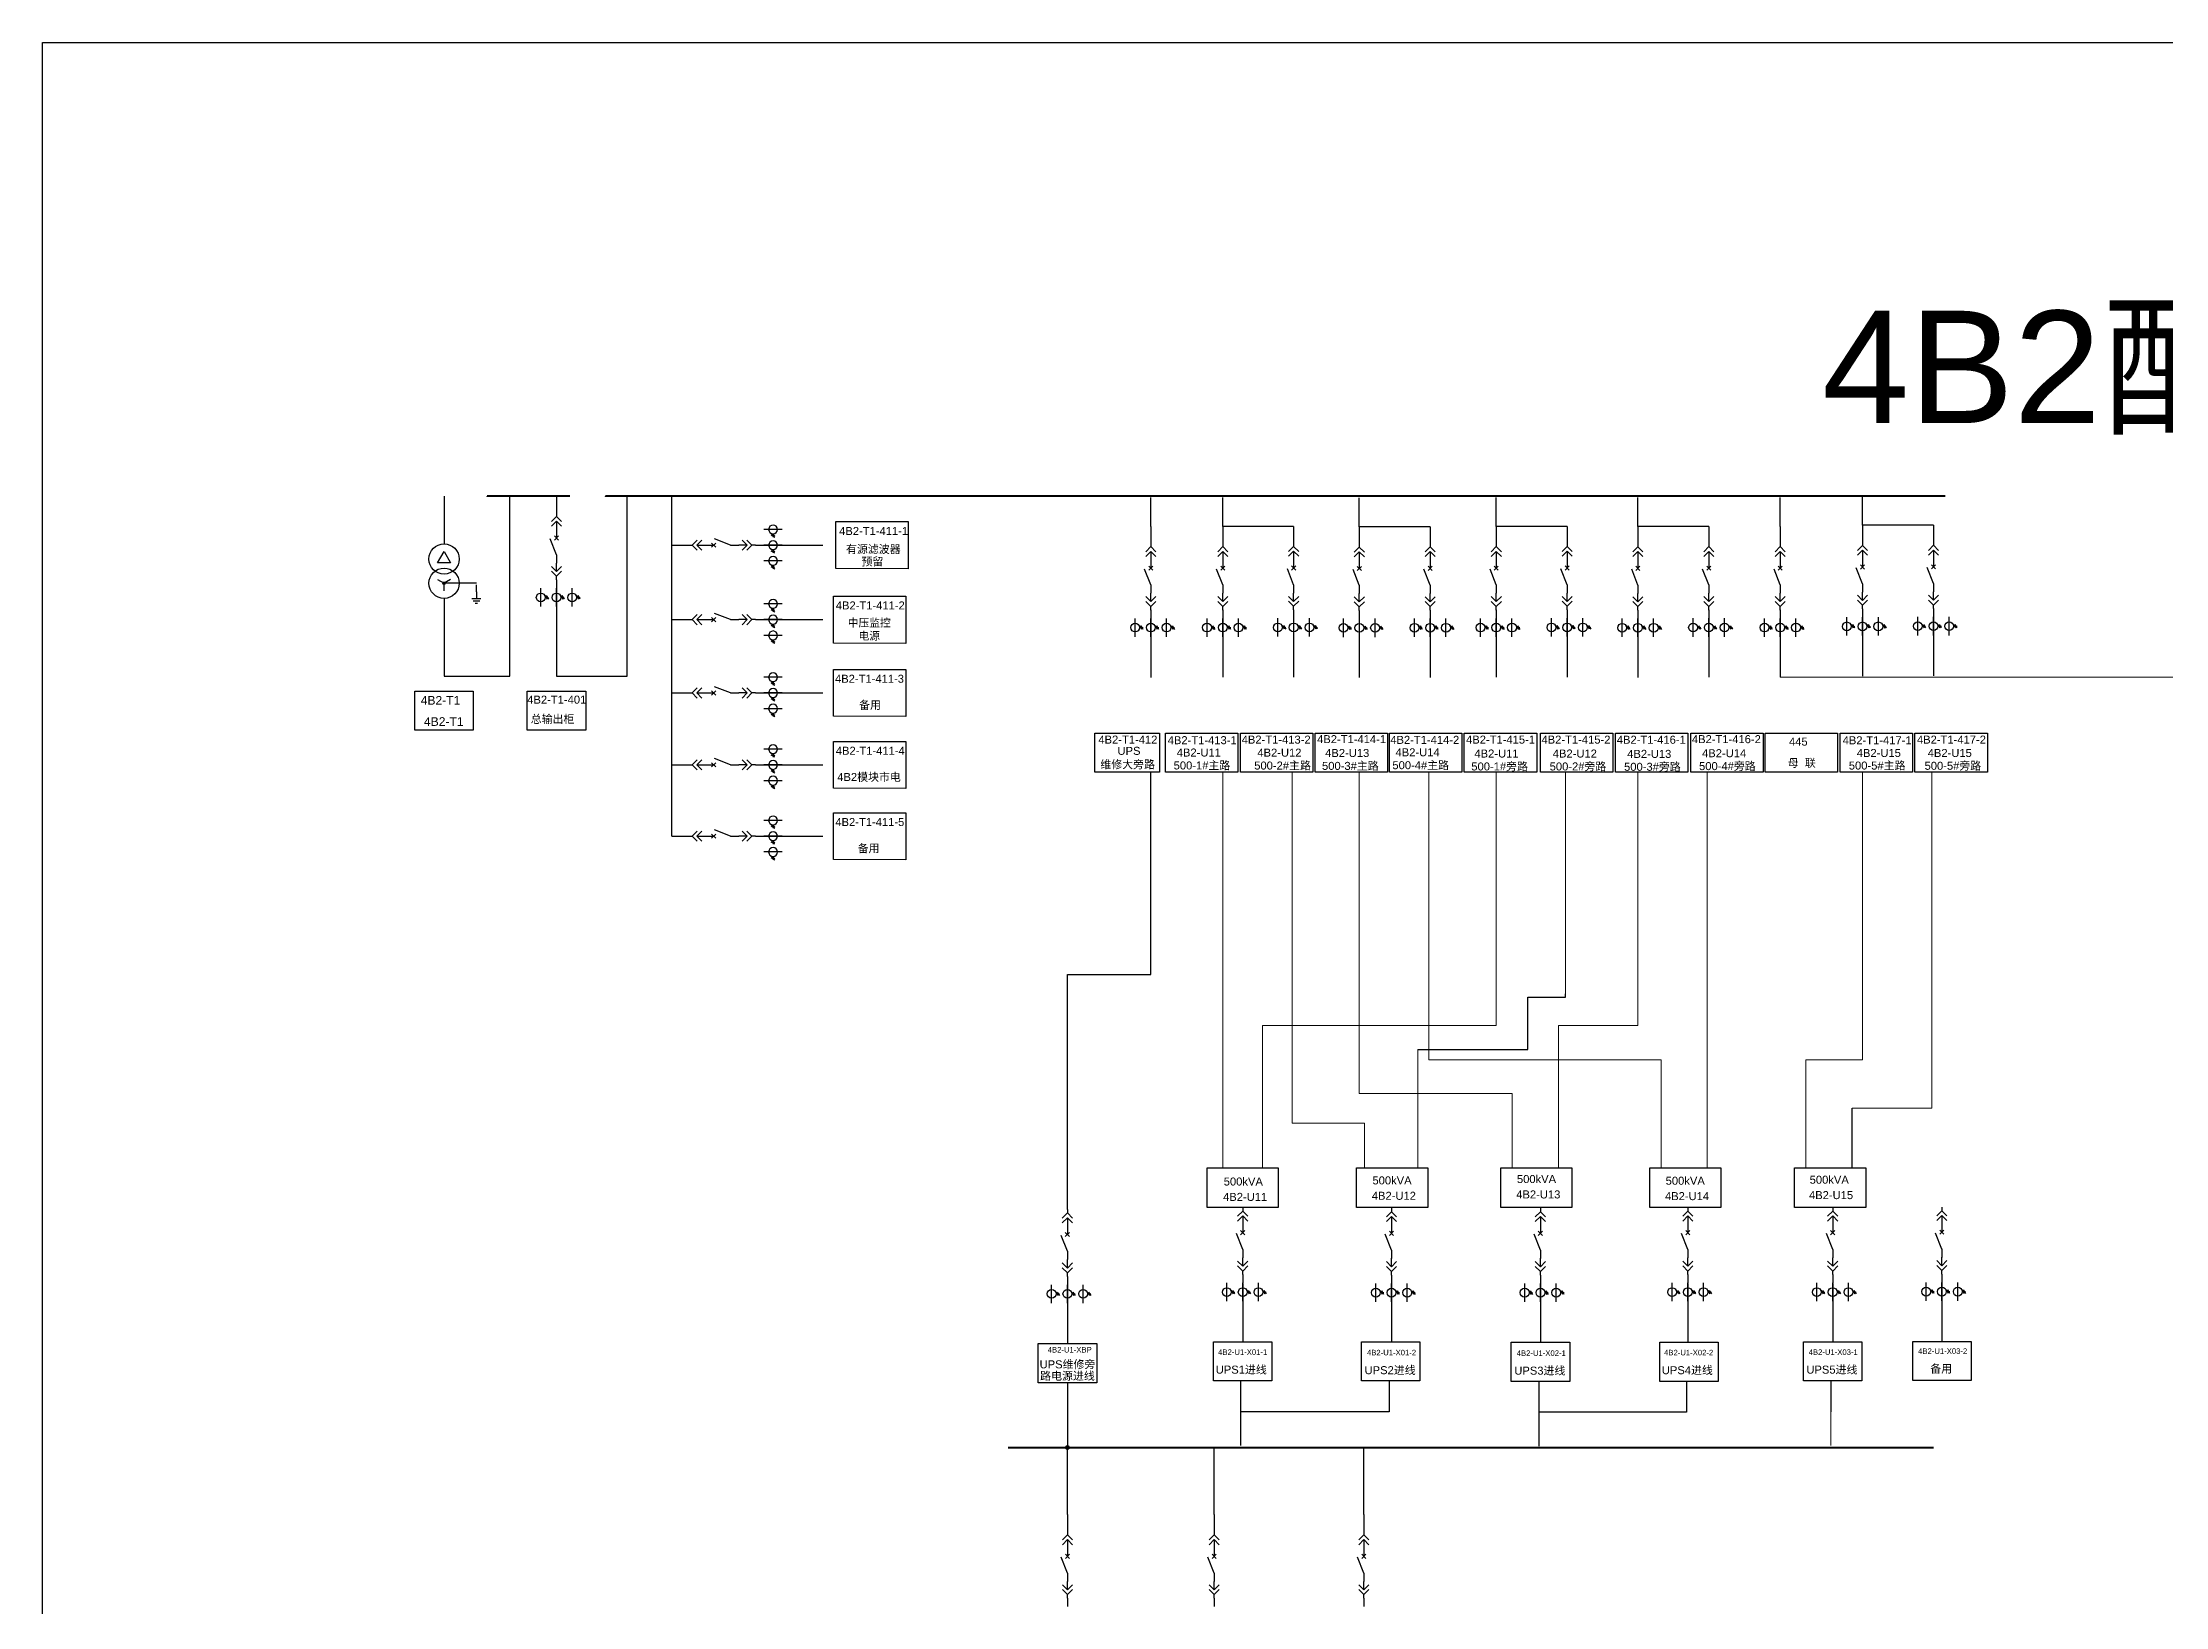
# Model space of a CAD drawing. Header units: millimetres. Extents: x 65 to 419, y 27 to 342.
# Drawn here: x 64.9 to 254, y 203 to 342.3 of the extents above; entities that cross this region are included whole.
import ezdxf
from ezdxf.enums import TextEntityAlignment as Align

# ---------------------------------------------------------------- set-up
doc = ezdxf.new("R2010")
doc.units = ezdxf.units.MM
doc.linetypes.add('CENTER', pattern=[2, 1.25, -0.25, 0.25, -0.25])
doc.linetypes.add('CONTINOUS', pattern=[0])
doc.styles.get("Standard").update_dxf_attribs({"font": 'arial.ttf'})

# ---------------------------------------------------------------- blocks, each defined once
blk = doc.blocks.new('DYDQAA05')
at = {"color": 0}
blk.add_lwpolyline([(0, 0), (0, -7)], dxfattribs=at)
blk = doc.blocks.new('DYDQAA03')
at = {"color": 0}
for points in [[(0, 0), (0, -1.5)], [(-2.12, -3.62), (0, -1.5)], [(-2.12, -5.62), (0, -3.5)], [(2.12, -3.62), (0, -1.5)], [(2.12, -5.62), (0, -3.5)], [(0, -3.5), (0, -7)]]:
    blk.add_lwpolyline(points, dxfattribs=at)
blk = doc.blocks.new('DYDQAA09')
at = {"color": 0}
blk.add_lwpolyline([(0, 0), (0, -3.5)], dxfattribs=at)
blk.add_lwpolyline([(0, 0), (0, -3.5)], dxfattribs=at)
blk.add_lwpolyline([(0, 0), (0, -3.5)], dxfattribs=at)
blk.add_lwpolyline([(0, 0), (0, -3.5)], dxfattribs=at)
blk.add_lwpolyline([(0, 0), (0, -3.5)], dxfattribs=at)
blk.add_lwpolyline([(0, 0), (0, -3.5)], dxfattribs=at)
blk.add_lwpolyline([(0, 0), (0, -3.5)], dxfattribs=at)
blk.add_lwpolyline([(0, 0), (0, -3.5)], dxfattribs=at)
blk.add_lwpolyline([(0, 0), (0, -3.5)], dxfattribs=at)
blk = doc.blocks.new('DYDQ0201')
at = {"color": 0}
for points in [[(0.86, -0.86), (-0.86, 0.86)], [(-0.86, -0.86), (0.86, 0.86)], [(0, -7), (-2.61, -0.37)]]:
    blk.add_lwpolyline(points, dxfattribs=at)
blk = doc.blocks.new('DYDQAA04')
at = {"color": 0}
for points in [[(0, -3.5), (0, 0)], [(-2.12, -1.38), (0, -3.5)], [(-2.12, -3.38), (0, -5.5)], [(2.12, -1.38), (0, -3.5)], [(2.12, -3.38), (0, -5.5)], [(0, -7), (0, -5.5)]]:
    blk.add_lwpolyline(points, dxfattribs=at)
blk = doc.blocks.new('A$C03DD39B5')
for p, q in [((417, 475), (283, 392)), ((417, 422), (283, 339)), ((350, 333), (350, 467))]:
    blk.add_line(p, q)
blk.add_lwpolyline([(700, 167), (0, 167)])
blk.add_circle((350, 167), 167)

msp = doc.modelspace()

# ---------------------------------------------------------------- linework, layer by layer
at = {"color": 0}
for p, q in [((100.65, 301.93, -41978.97), (100.65, 297.68, -46589.9)), ((106.5, 285.9, -46589.9), (106.5, 301.93, -44804.51)), ((100.06, 295.99, -46589.9), (100.65, 297.01, -46589.9)), ((100.06, 295.99, -46589.9), (100.65, 297.01, -46589.9)), ((100.65, 297.01, -46589.9), (101.23, 295.99, -46589.9)), ((101.23, 295.99, -46589.9), (100.06, 295.99, -46589.9)), ((100.06, 294.5, -46589.9), (100.65, 294.17, -46589.9)), ((100.64, 294.27, -46589.9), (100.55, 294.17, -46589.9)), ((100.68, 294.26, -46589.9), (100.55, 294.13, -46589.9)), ((100.6, 294.26, -46589.9), (100.55, 294.21, -46589.9)), ((100.7, 294.25, -46589.9), (100.56, 294.12, -46589.9)), ((100.72, 294.23, -46589.9), (100.58, 294.09, -46589.9)), ((100.73, 294.22, -46589.9), (100.59, 294.08, -46589.9)), ((100.75, 294.18, -46589.9), (100.63, 294.07, -46589.9)), ((101.23, 294.5, -46589.9), (100.65, 294.17, -46589.9)), ((100.65, 293.49, -46589.9), (100.65, 294.17, -46589.9)), ((103.53, 294.17, -46589.9), (100.65, 294.17, -46589.9)), ((100.75, 294.16, -46589.9), (100.65, 294.06, -46589.9)), ((100.65, 292.81, -46589.9), (100.65, 285.9, -46589.9)), ((103.13, 292.81, -46589.9), (103.94, 292.81, -46589.9)), ((103.23, 292.61, -46589.9), (103.84, 292.61, -46589.9)), ((103.43, 292.41, -46589.9), (103.64, 292.41, -46589.9)), ((100.65, 285.9, -46589.9), (106.5, 285.9, -46589.9))]:
    msp.add_line(p, q, dxfattribs=at)
for p, q in [((116.96, 285.9, -44804.51), (116.96, 301.93, -44804.51)), ((120.94, 271.65), (120.94, 301.93, -44804.51)), ((163.62, 299.24, -26834.55), (163.62, 301.82, -25451.28)), ((170.03, 299.24, -27526.19), (170.03, 301.82, -26142.91)), ((182.19, 299.21, -26834.55), (182.19, 301.79, -25451.28)), ((194.39, 299.24, -26140.18), (194.39, 301.82, -24756.91)), ((207.01, 299.23, -27526.19), (207.01, 301.81, -26142.91)), ((219.69, 299.24, -26834.55), (219.69, 301.82, -25451.28)), ((227.02, 299.35, -46187.79), (227.02, 301.93, -44804.51)), ((176.34, 299.24, -27526.19), (170.03, 299.24, -27526.19)), ((188.5, 299.21, -26834.55), (182.19, 299.21, -26834.55)), ((200.71, 299.24, -26140.18), (194.39, 299.24, -26140.18)), ((213.32, 299.23, -27526.19), (207.01, 299.23, -27526.19)), ((233.34, 299.35, -46187.79), (227.02, 299.35, -46187.79)), ((129.18, 297.57, 2201.21), (130.82, 297.57, 2201.21)), ((130.82, 297.57, 2201.21), (134.39, 297.57, 2201.21)), ((110.66, 293.69, -44804.51), (110.66, 292.05, -44804.51)), ((110.66, 292.05, -44804.51), (110.66, 285.9, -44804.51)), ((129.18, 290.93, 2201.21), (130.82, 290.93, 2201.21)), ((130.82, 290.93, 2201.21), (134.39, 290.93, 2201.21)), ((163.62, 291, -24633.34), (163.62, 289.36, -24633.34)), ((170.03, 291, -25324.98), (170.03, 289.36, -25324.98)), ((176.34, 291.02, -24633.34), (176.34, 289.38, -24633.34)), ((182.19, 290.98, -24633.34), (182.19, 289.34, -24633.34)), ((188.5, 290.99, -23941.7), (188.5, 289.35, -23941.7)), ((194.39, 291, -23938.97), (194.39, 289.36, -23938.97)), ((200.71, 291.02, -23247.33), (200.71, 289.38, -23247.33)), ((207.01, 290.99, -25324.98), (207.01, 289.35, -25324.98)), ((213.32, 291, -24633.34), (213.32, 289.36, -24633.34)), ((219.69, 291, -24633.34), (219.69, 289.36, -24633.34)), ((227.02, 291.11, -43986.57), (227.02, 289.47, -43986.57)), ((227.02, 289.47, -43986.57), (227.02, 285.9, -43986.57)), ((233.34, 291.12, -43294.93), (233.34, 289.49, -43294.93)), ((233.34, 289.49, -43294.93), (233.34, 285.92, -43294.93)), ((163.62, 289.36, -24633.34), (163.62, 285.79, -24633.34)), ((170.03, 289.36, -25324.98), (170.03, 285.8, -25324.98)), ((176.34, 289.38, -24633.34), (176.34, 285.81, -24633.34)), ((182.19, 289.34, -24633.34), (182.19, 285.77, -24633.34)), ((188.5, 289.35, -23941.7), (188.5, 285.79, -23941.7)), ((194.39, 289.36, -23938.97), (194.39, 285.8, -23938.97)), ((200.71, 289.38, -23247.33), (200.71, 285.81, -23247.33)), ((207.01, 289.35, -25324.98), (207.01, 285.78, -25324.98)), ((213.32, 289.36, -24633.34), (213.32, 285.8, -24633.34)), ((219.69, 289.36, -24633.34), (219.69, 285.8, -24633.34)), ((110.66, 285.9, -44804.51), (116.96, 285.9, -44804.51)), ((129.18, 284.4, 2201.21), (130.82, 284.4, 2201.21)), ((130.82, 284.4, 2201.21), (134.39, 284.4, 2201.21)), ((129.18, 278, 2201.21), (130.82, 278, 2201.21)), ((130.82, 278, 2201.21), (134.39, 278, 2201.21)), ((129.18, 271.65, 2201.21), (130.82, 271.65, 2201.21)), ((130.82, 271.65, 2201.21), (134.39, 271.65, 2201.21)), ((156.18, 231.66, -24885.89), (156.18, 230.02, -24885.89)), ((171.8, 231.82, 2201.21), (171.8, 230.18, 2201.21)), ((185.06, 231.77, 2201.21), (185.06, 230.13, 2201.21)), ((198.32, 231.77, 2201.21), (198.32, 230.13, 2201.21)), ((211.46, 231.82, 2201.21), (211.46, 230.18, 2201.21)), ((224.36, 231.82, 2201.21), (224.36, 230.18, 2201.21)), ((234.09, 231.86, 33819.64), (234.09, 230.22, 33819.64)), ((156.18, 230.02, -24885.89), (156.18, 226.45, -24885.89)), ((171.8, 230.18, 2201.21), (171.8, 226.61, 2201.21)), ((185.06, 230.13, 2201.21), (185.06, 226.57, 2201.21)), ((198.32, 230.13, 2201.21), (198.32, 226.57, 2201.21)), ((211.46, 230.18, 2201.21), (211.46, 226.61, 2201.21)), ((224.36, 230.18, 2201.21), (224.36, 226.61, 2201.21)), ((234.09, 230.22, 33819.64), (234.09, 226.65, 33819.64)), ((156.18, 222.97, -24885.89), (156.18, 217.25, -24885.89)), ((171.59, 223.13, -14210.46), (171.59, 217.37, -14210.46)), ((184.85, 223.09, 348.94), (184.85, 220.39, 348.94)), ((198.19, 223.04, 348.94), (198.19, 217.32, 348.94)), ((211.33, 223.09, 348.94), (211.33, 220.35, 348.94)), ((224.21, 223.13, 348.94), (224.21, 220.39, 348.94)), ((184.85, 220.39, 348.94), (171.59, 220.39, 348.94)), ((211.33, 220.35, 348.94), (198.19, 220.35, 348.94)), ((156.19, 211.23, -13263.43), (156.19, 217.07, -11880.15)), ((169.25, 211.23, -13263.43), (169.25, 217.07, -11880.15)), ((182.59, 211.23, -13263.43), (182.59, 217.07, -11880.15))]:
    msp.add_line(p, q)
at = {"color": 0, "linetype": 'CENTER', "ltscale": 0.5}
msp.add_line((103.53, 293.42, -46589.9), (103.53, 294.17, -46589.9), dxfattribs=at)
at = {"color": 1, "lineweight": 20}
msp.add_line((219.69, 285.8, -24633.34), (266.72, 285.8, -24633.34), dxfattribs=at)
at = {"color": 5, "lineweight": 30}
for p, q in [((163.62, 259.33, -27087.1), (163.62, 277.35, -25451.28)), ((156.18, 238.41, -27087.1), (156.18, 259.33, -27087.1)), ((156.18, 259.33, -27087.1), (163.62, 259.33, -27087.1))]:
    msp.add_line(p, q, dxfattribs=at)
at = {"color": 6, "lineweight": 20}
for p, q in [((170.03, 277.35, -26142.91), (170.03, 242.12)), ((176.21, 277.37, -25451.28), (176.21, 246.08, -25451.28)), ((182.19, 277.33, -25451.28), (182.19, 248.74, -25451.28)), ((188.37, 277.34, -24759.64), (188.37, 251.74, -24759.64)), ((227.02, 277.35, -25451.28), (227.02, 251.74, -44804.51)), ((188.37, 251.74, -50210.91), (209.07, 251.74, -50210.91)), ((209.07, 251.74, -50210.91), (209.07, 242.12)), ((227.02, 251.74, -70255.79), (221.97, 251.74, -70255.79)), ((221.97, 251.74, -70255.79), (221.97, 242.12)), ((182.19, 248.74, -50902.55), (195.82, 248.74, -50902.55)), ((195.82, 248.74, -50902.55), (195.82, 242.12)), ((176.21, 246.08, -50902.55), (182.65, 246.08, -25451.28)), ((182.65, 246.08, -25451.28), (182.65, 242.12))]:
    msp.add_line(p, q, dxfattribs=at)
at = {"color": 4, "lineweight": 20}
for p, q in [((194.39, 254.78), (194.39, 277.35, -24756.91)), ((200.57, 257.6), (200.57, 277.37, -24065.27)), ((207.01, 254.78), (207.01, 277.34, -26142.91)), ((213.19, 277.36, -25451.28), (213.19, 254.78, -25451.28)), ((233.2, 277.35, -25451.28), (233.2, 247.43, -44112.87)), ((173.56, 243.76, -25451.28), (173.56, 254.78, -25451.28)), ((173.56, 254.78, -25451.28), (194.39, 254.78, -25451.28)), ((199.94, 242.12), (199.94, 254.78, -25451.28)), ((199.94, 254.78, -25451.28), (207.01, 254.78, -25451.28)), ((213.19, 242.12), (213.19, 254.78, -25451.28)), ((187.41, 242.12), (187.41, 252.65)), ((233.2, 247.43, -69564.15), (226.09, 247.43, -69564.15)), ((173.56, 243.76, -25451.28), (173.56, 242.12))]:
    msp.add_line(p, q, dxfattribs=at)
at = {"color": 4}
for p, q in [((197.19, 252.65), (197.19, 257.3)), ((197.19, 257.3), (200.57, 257.3)), ((187.41, 252.65), (197.19, 252.65)), ((226.09, 242.12), (226.09, 247.43, -69564.15))]:
    msp.add_line(p, q, dxfattribs=at)
at = {"color": 6}
msp.add_line((200.57, 257.3), (200.57, 257.6), dxfattribs=at)
at = {"lineweight": 20}
msp.add_line((224.21, 220.39, 348.94), (224.21, 217.37, 15206.95), dxfattribs=at)
at = {"color": 1, "lineweight": 40}
msp.add_line((150.9, 217.21, -11880.15), (233.35, 217.21, -11880.15), dxfattribs=at)
at = {"color": 1, "lineweight": 30, "ltscale": 0.002916}
msp.add_lwpolyline([(64.87, 342.33), (419.07, 342.33), (419.07, 27.33), (64.87, 27.33)], close=True, dxfattribs=at)
at = {"color": 1, "lineweight": 40, "ltscale": 100, "elevation": -44804.51}
for points in [[(111.86, 301.93), (104.49, 301.93), (104.49, 301.93)], [(234.39, 301.93), (115.03, 301.93), (115.03, 301.93)]]:
    msp.add_lwpolyline(points, dxfattribs=at)
for points, elevation in [([(135.55, 299.66), (141.99, 299.66), (141.99, 295.46), (135.55, 295.49)], 2201.21), ([(135.34, 293.02), (141.78, 293.02), (141.78, 288.82), (135.34, 288.85)], 2201.21), ([(135.34, 286.49), (141.78, 286.49), (141.78, 282.29), (135.34, 282.32)], 2201.21), ([(98.04, 284.57), (103.25, 284.57), (103.25, 281.09), (98.04, 281.09)], -42038.31), ([(108.06, 284.57), (113.27, 284.57), (113.27, 281.09), (108.06, 281.09)], -45622.45), ([(135.34, 280.09), (141.78, 280.09), (141.78, 275.89), (135.34, 275.92)], 2201.21), ([(158.64, 280.83), (164.4, 280.83), (164.4, 277.35), (158.64, 277.35)], -25451.28), ([(164.91, 280.83), (171.36, 280.83), (171.36, 277.35), (164.91, 277.35)], -25451.28), ([(171.6, 280.83), (178.05, 280.83), (178.05, 277.35), (171.6, 277.35)], -25451.28), ([(178.25, 280.83), (184.71, 280.83), (184.71, 277.35), (178.25, 277.35)], -25451.28), ([(184.87, 280.83), (191.32, 280.83), (191.32, 277.35), (184.87, 277.35)], -25451.28), ([(191.54, 280.83), (198, 280.83), (198, 277.35), (191.54, 277.35)], -25451.28), ([(198.32, 280.83), (204.77, 280.83), (204.77, 277.35), (198.32, 277.35)], -25451.28), ([(205.01, 280.83), (211.46, 280.83), (211.46, 277.35), (205.01, 277.35)], -25451.28), ([(211.71, 280.83), (218.16, 280.83), (218.16, 277.35), (211.71, 277.35)], -25451.28), ([(218.35, 280.83), (224.8, 280.83), (224.8, 277.35), (218.35, 277.35)], -25451.28), ([(225.02, 280.83), (231.48, 280.83), (231.48, 277.35), (225.02, 277.35)], -25451.28), ([(231.69, 280.83), (238.15, 280.83), (238.15, 277.35), (231.69, 277.35)], -25451.28), ([(135.34, 273.74), (141.78, 273.74), (141.78, 269.54), (135.34, 269.57)], 2201.21), ([(153.58, 226.45), (158.79, 226.45), (158.79, 222.97), (153.58, 222.97)], -24885.89), ([(169.19, 226.61), (174.4, 226.61), (174.4, 223.13), (169.19, 223.13)], 2201.21), ([(182.38, 226.61), (187.59, 226.61), (187.59, 223.13), (182.38, 223.13)], 2201.21), ([(195.72, 226.57), (200.93, 226.57), (200.93, 223.09), (195.72, 223.09)], 2201.21), ([(208.95, 226.57), (214.16, 226.57), (214.16, 223.09), (208.95, 223.09)], 2201.21), ([(221.75, 226.61), (226.96, 226.61), (226.96, 223.13), (221.75, 223.13)], 2201.21), ([(231.49, 226.65), (236.7, 226.65), (236.7, 223.18), (231.49, 223.18)], 33819.64)]:
    msp.add_lwpolyline(points, close=True, dxfattribs=dict(elevation=elevation))
at = {"color": 0, "elevation": -46589.9}
msp.add_lwpolyline([(103.53, 293.42), (103.53, 292.81)], dxfattribs=at)
for points in [[(168.63, 242.12), (174.96, 242.12), (174.96, 238.57), (168.63, 238.57)], [(181.95, 242.12), (188.28, 242.12), (188.28, 238.57), (181.95, 238.57)], [(194.8, 242.12), (201.13, 242.12), (201.13, 238.57), (194.8, 238.57)], [(208.08, 242.12), (214.41, 242.12), (214.41, 238.57), (208.08, 238.57)], [(220.97, 242.12), (227.3, 242.12), (227.3, 238.57), (220.97, 238.57)]]:
    msp.add_lwpolyline(points, close=True)
at = {"color": 0, "linetype": 'CONTINOUS'}
for centre in [(100.65, 296.33, -46589.9), (100.65, 294.17, -46589.9)]:
    msp.add_circle(centre, 1.35, dxfattribs=at)
at = {"color": 0}
msp.add_circle((100.65, 294.17, -46589.9), 0.101, dxfattribs=at)
at = {"color": 1, "lineweight": 53}
msp.add_circle((156.19, 217.21, -11880.15), 0.134, dxfattribs=at)

# ---------------------------------------------------------------- block references
at = {"xscale": 0.2128954749704126, "yscale": 0.2128954749704126, "zscale": 0.2128954749704126}
for name, p in [('DYDQAA05', (110.66, 301.93, -47005.72)), ('DYDQAA03', (110.66, 300.44, -47005.72)), ('DYDQAA09', (110.66, 298.95, -47005.72)), ('DYDQAA05', (163.62, 299.24, -26834.55)), ('DYDQAA05', (170.03, 299.24, -27526.19)), ('DYDQAA05', (176.34, 299.24, -26834.55)), ('DYDQAA05', (182.19, 299.21, -26834.55)), ('DYDQAA05', (188.5, 299.21, -26142.91)), ('DYDQAA05', (194.39, 299.24, -26140.18)), ('DYDQAA05', (200.71, 299.24, -25448.54)), ('DYDQAA05', (207.01, 299.23, -27526.19)), ('DYDQAA05', (213.32, 299.23, -26834.55)), ('DYDQAA05', (219.69, 299.24, -26834.55)), ('DYDQAA05', (227.02, 299.35, -46187.79)), ('DYDQAA05', (233.34, 299.35, -45496.15)), ('DYDQ0201', (110.66, 298.2, -47005.72)), ('DYDQAA03', (163.62, 297.75, -26834.55)), ('DYDQAA03', (170.03, 297.75, -27526.19)), ('DYDQAA03', (176.34, 297.77, -26834.55)), ('DYDQAA03', (182.19, 297.72, -26834.55)), ('DYDQAA03', (188.5, 297.74, -26142.91)), ('DYDQAA03', (194.39, 297.75, -26140.18)), ('DYDQAA03', (200.71, 297.77, -25448.54)), ('DYDQAA03', (207.01, 297.74, -27526.19)), ('DYDQAA03', (213.32, 297.75, -26834.55)), ('DYDQAA03', (219.69, 297.75, -26834.55)), ('DYDQAA03', (227.02, 297.86, -46187.79)), ('DYDQAA03', (233.34, 297.87, -45496.15)), ('DYDQAA04', (110.66, 295.97, -47005.72)), ('DYDQAA09', (110.66, 296.71, -47005.72)), ('DYDQ0201', (163.62, 295.51, -26834.55)), ('DYDQAA09', (163.62, 296.26, -26834.55)), ('DYDQ0201', (170.03, 295.52, -27526.19)), ('DYDQAA09', (170.03, 296.26, -27526.19)), ('DYDQ0201', (176.34, 295.53, -26834.55)), ('DYDQAA09', (176.34, 296.28, -26834.55)), ('DYDQ0201', (182.19, 295.49, -26834.55)), ('DYDQAA09', (182.19, 296.23, -26834.55)), ('DYDQ0201', (188.5, 295.5, -26142.91)), ('DYDQAA09', (188.5, 296.25, -26142.91)), ('DYDQ0201', (194.39, 295.52, -26140.18)), ('DYDQAA09', (194.39, 296.26, -26140.18)), ('DYDQ0201', (200.71, 295.53, -25448.54)), ('DYDQAA09', (200.71, 296.28, -25448.54)), ('DYDQ0201', (207.01, 295.5, -27526.19)), ('DYDQAA09', (207.01, 296.25, -27526.19)), ('DYDQ0201', (213.32, 295.52, -26834.55)), ('DYDQAA09', (213.32, 296.26, -26834.55)), ('DYDQ0201', (219.69, 295.51, -26834.55)), ('DYDQAA09', (219.69, 296.26, -26834.55)), ('DYDQ0201', (227.02, 295.62, -46187.79)), ('DYDQAA09', (227.02, 296.37, -46187.79)), ('DYDQ0201', (233.34, 295.64, -45496.15)), ('DYDQAA09', (233.34, 296.38, -45496.15)), ('DYDQAA09', (110.66, 294.48, -47005.72)), ('DYDQAA04', (163.62, 293.28, -26834.55)), ('DYDQAA09', (163.62, 294.02, -26834.55)), ('DYDQAA04', (170.03, 293.28, -27526.19)), ('DYDQAA09', (170.03, 294.02, -27526.19)), ('DYDQAA04', (176.34, 293.3, -26834.55)), ('DYDQAA09', (176.34, 294.04, -26834.55)), ('DYDQAA04', (182.19, 293.25, -26834.55)), ('DYDQAA09', (182.19, 294, -26834.55)), ('DYDQAA04', (188.5, 293.27, -26142.91)), ('DYDQAA09', (188.5, 294.01, -26142.91)), ('DYDQAA04', (194.39, 293.28, -26140.18)), ('DYDQAA09', (194.39, 294.02, -26140.18)), ('DYDQAA04', (200.71, 293.3, -25448.54)), ('DYDQAA09', (200.71, 294.04, -25448.54)), ('DYDQAA04', (207.01, 293.27, -27526.19)), ('DYDQAA09', (207.01, 294.01, -27526.19)), ('DYDQAA04', (213.32, 293.28, -26834.55)), ('DYDQAA09', (213.32, 294.03, -26834.55)), ('DYDQAA04', (219.69, 293.28, -26834.55)), ('DYDQAA09', (219.69, 294.02, -26834.55)), ('DYDQAA04', (227.02, 293.39, -46187.79)), ('DYDQAA09', (227.02, 294.13, -46187.79)), ('DYDQAA04', (233.34, 293.4, -45496.15)), ('DYDQAA09', (233.34, 294.15, -45496.15)), ('DYDQAA09', (163.62, 291.79, -26834.55)), ('DYDQAA09', (170.03, 291.79, -27526.19)), ('DYDQAA09', (176.34, 291.81, -26834.55)), ('DYDQAA09', (182.19, 291.76, -26834.55)), ('DYDQAA09', (188.5, 291.78, -26142.91)), ('DYDQAA09', (194.39, 291.79, -26140.18)), ('DYDQAA09', (200.71, 291.81, -25448.54)), ('DYDQAA09', (207.01, 291.78, -27526.19)), ('DYDQAA09', (213.32, 291.79, -26834.55)), ('DYDQAA09', (219.69, 291.79, -26834.55)), ('DYDQAA09', (227.02, 291.9, -46187.79)), ('DYDQAA09', (233.34, 291.91, -45496.15)), ('DYDQAA03', (156.18, 238.41, -27087.1)), ('DYDQAA03', (171.8, 238.57)), ('DYDQAA03', (185.06, 238.52)), ('DYDQAA03', (198.32, 238.52)), ('DYDQAA03', (211.46, 238.57)), ('DYDQAA03', (224.36, 238.57)), ('DYDQAA03', (234.09, 238.61, 31618.43)), ('DYDQAA09', (156.18, 236.92, -27087.1)), ('DYDQ0201', (171.8, 236.33)), ('DYDQAA09', (171.8, 237.07)), ('DYDQ0201', (185.06, 236.28)), ('DYDQAA09', (185.06, 237.03)), ('DYDQ0201', (198.32, 236.28)), ('DYDQAA09', (198.32, 237.03)), ('DYDQ0201', (211.46, 236.33)), ('DYDQAA09', (211.46, 237.07)), ('DYDQ0201', (224.36, 236.33)), ('DYDQAA09', (224.36, 237.07)), ('DYDQ0201', (234.09, 236.37, 31618.43)), ('DYDQAA09', (234.09, 237.12, 31618.43)), ('DYDQ0201', (156.18, 236.17, -27087.1)), ('DYDQAA09', (156.18, 234.68, -27087.1)), ('DYDQAA09', (171.8, 234.84)), ('DYDQAA09', (185.06, 234.79)), ('DYDQAA09', (198.32, 234.79)), ('DYDQAA09', (211.46, 234.84)), ('DYDQAA09', (224.36, 234.84)), ('DYDQAA09', (234.09, 234.88, 31618.43)), ('DYDQAA04', (156.18, 233.93, -27087.1)), ('DYDQAA04', (171.8, 234.09)), ('DYDQAA04', (185.06, 234.05)), ('DYDQAA04', (198.32, 234.05)), ('DYDQAA04', (211.46, 234.09)), ('DYDQAA04', (224.36, 234.09)), ('DYDQAA04', (234.09, 234.14, 31618.43)), ('DYDQAA09', (234.09, 232.65, 31618.43)), ('DYDQAA09', (156.18, 232.44, -27087.1)), ('DYDQAA09', (171.8, 232.6)), ('DYDQAA09', (185.06, 232.56)), ('DYDQAA09', (198.32, 232.56)), ('DYDQAA09', (211.46, 232.6)), ('DYDQAA09', (224.36, 232.6)), ('DYDQAA05', (156.19, 211.23, -13263.43)), ('DYDQAA05', (169.25, 211.23, -13263.43)), ('DYDQAA05', (182.59, 211.23, -13263.43)), ('DYDQAA03', (156.19, 209.74, -13263.43)), ('DYDQAA09', (156.19, 208.25, -13263.43)), ('DYDQAA03', (169.25, 209.74, -13263.43)), ('DYDQAA09', (169.25, 208.25, -13263.43)), ('DYDQAA03', (182.59, 209.74, -13263.43)), ('DYDQAA09', (182.59, 208.25, -13263.43)), ('DYDQ0201', (156.19, 207.51, -13263.43)), ('DYDQ0201', (169.25, 207.51, -13263.43)), ('DYDQ0201', (182.59, 207.51, -13263.43)), ('DYDQAA04', (156.19, 205.27, -13263.43)), ('DYDQAA09', (156.19, 206.02, -13263.43)), ('DYDQAA04', (169.25, 205.27, -13263.43)), ('DYDQAA09', (169.25, 206.02, -13263.43)), ('DYDQAA04', (182.59, 205.27, -13263.43)), ('DYDQAA09', (182.59, 206.02, -13263.43)), ('DYDQAA09', (156.19, 203.78, -13263.43)), ('DYDQAA09', (169.25, 203.78, -13263.43)), ('DYDQAA09', (182.59, 203.78, -13263.43))]:
    msp.add_blockref(name, p, dxfattribs=at)
at = {"linetype": 'Continuous', "yscale": 0.002338875, "zscale": 0.002338875}
for p, xscale, rotation in [((129.14, 299.36, 2201.21), -0.002338875, 180), ((129.14, 297.96, 2201.21), -0.002338875, 180), ((129.14, 296.55, 2201.21), -0.002338875, 180), ((108.87, 293.73, -44804.51), 0.002338875, 270), ((110.27, 293.73, -44804.51), 0.002338875, 270), ((111.67, 293.73, -44804.51), 0.002338875, 270), ((129.14, 292.72, 2201.21), -0.002338875, 180), ((129.14, 291.32, 2201.21), -0.002338875, 180), ((129.14, 289.92, 2201.21), -0.002338875, 180), ((161.83, 291.04, -24633.34), 0.002338875, 270), ((163.23, 291.04, -24633.34), 0.002338875, 270), ((164.63, 291.04, -24633.34), 0.002338875, 270), ((168.23, 291.04, -25324.98), 0.002338875, 270), ((169.64, 291.04, -25324.98), 0.002338875, 270), ((171.04, 291.04, -25324.98), 0.002338875, 270), ((174.55, 291.06, -24633.34), 0.002338875, 270), ((175.95, 291.06, -24633.34), 0.002338875, 270), ((177.36, 291.06, -24633.34), 0.002338875, 270), ((180.39, 291.02, -24633.34), 0.002338875, 270), ((181.8, 291.02, -24633.34), 0.002338875, 270), ((183.2, 291.02, -24633.34), 0.002338875, 270), ((186.71, 291.03, -23941.7), 0.002338875, 270), ((188.11, 291.03, -23941.7), 0.002338875, 270), ((189.52, 291.03, -23941.7), 0.002338875, 270), ((192.6, 291.04, -23938.97), 0.002338875, 270), ((194, 291.04, -23938.97), 0.002338875, 270), ((195.4, 291.04, -23938.97), 0.002338875, 270), ((198.91, 291.06, -23247.33), 0.002338875, 270), ((200.32, 291.06, -23247.33), 0.002338875, 270), ((201.72, 291.06, -23247.33), 0.002338875, 270), ((205.21, 291.03, -25324.98), 0.002338875, 270), ((206.62, 291.03, -25324.98), 0.002338875, 270), ((208.02, 291.03, -25324.98), 0.002338875, 270), ((211.53, 291.05, -24633.34), 0.002338875, 270), ((212.93, 291.05, -24633.34), 0.002338875, 270), ((214.34, 291.05, -24633.34), 0.002338875, 270), ((217.89, 291.04, -24633.34), 0.002338875, 270), ((219.3, 291.04, -24633.34), 0.002338875, 270), ((220.7, 291.04, -24633.34), 0.002338875, 270), ((225.23, 291.15, -43986.57), 0.002338875, 270), ((226.63, 291.15, -43986.57), 0.002338875, 270), ((228.04, 291.15, -43986.57), 0.002338875, 270), ((231.55, 291.17, -43294.93), 0.002338875, 270), ((232.95, 291.17, -43294.93), 0.002338875, 270), ((234.35, 291.17, -43294.93), 0.002338875, 270), ((129.14, 286.19, 2201.21), -0.002338875, 180), ((129.14, 284.79, 2201.21), -0.002338875, 180), ((129.14, 283.39, 2201.21), -0.002338875, 180), ((129.14, 279.79, 2201.21), -0.002338875, 180), ((129.14, 278.38, 2201.21), -0.002338875, 180), ((129.14, 276.98, 2201.21), -0.002338875, 180), ((129.14, 273.44, 2201.21), -0.002338875, 180), ((129.14, 272.04, 2201.21), -0.002338875, 180), ((129.14, 270.63, 2201.21), -0.002338875, 180), ((154.39, 231.7, -24885.89), 0.002338875, 270), ((155.79, 231.7, -24885.89), 0.002338875, 270), ((157.19, 231.7, -24885.89), 0.002338875, 270), ((170, 231.86, 2201.21), 0.002338875, 270), ((171.41, 231.86, 2201.21), 0.002338875, 270), ((172.81, 231.86, 2201.21), 0.002338875, 270), ((183.27, 231.81, 2201.21), 0.002338875, 270), ((184.67, 231.81, 2201.21), 0.002338875, 270), ((186.07, 231.81, 2201.21), 0.002338875, 270), ((196.53, 231.81, 2201.21), 0.002338875, 270), ((197.93, 231.81, 2201.21), 0.002338875, 270), ((199.34, 231.81, 2201.21), 0.002338875, 270), ((209.66, 231.86, 2201.21), 0.002338875, 270), ((211.07, 231.86, 2201.21), 0.002338875, 270), ((212.47, 231.86, 2201.21), 0.002338875, 270), ((222.56, 231.86, 2201.21), 0.002338875, 270), ((223.97, 231.86, 2201.21), 0.002338875, 270), ((225.37, 231.86, 2201.21), 0.002338875, 270), ((232.3, 231.9, 33819.64), 0.002338875, 270), ((233.7, 231.9, 33819.64), 0.002338875, 270), ((235.11, 231.9, 33819.64), 0.002338875, 270)]:
    msp.add_blockref('A$C03DD39B5', p, dxfattribs=dict(at, xscale=xscale, rotation=rotation))
at = {"xscale": -0.2128954749704126, "yscale": 0.2128954749704126, "zscale": 0.2128954749704126, "rotation": 90}
for name, p in [('DYDQAA05', (120.94, 297.57)), ('DYDQAA03', (122.43, 297.57)), ('DYDQAA09', (123.92, 297.57)), ('DYDQ0201', (124.67, 297.57)), ('DYDQAA09', (126.16, 297.57)), ('DYDQAA04', (126.9, 297.57)), ('DYDQAA09', (128.39, 297.57)), ('DYDQAA03', (122.43, 290.93)), ('DYDQ0201', (124.67, 290.93)), ('DYDQAA04', (126.9, 290.93)), ('DYDQAA05', (120.94, 290.93)), ('DYDQAA09', (123.92, 290.93)), ('DYDQAA09', (126.16, 290.93)), ('DYDQAA09', (128.39, 290.93)), ('DYDQAA05', (120.94, 284.4)), ('DYDQAA03', (122.43, 284.4)), ('DYDQAA09', (123.92, 284.4)), ('DYDQ0201', (124.67, 284.4)), ('DYDQAA09', (126.16, 284.4)), ('DYDQAA04', (126.9, 284.4)), ('DYDQAA09', (128.39, 284.4)), ('DYDQAA03', (122.43, 278)), ('DYDQ0201', (124.67, 278)), ('DYDQAA04', (126.9, 278)), ('DYDQAA05', (120.94, 278)), ('DYDQAA09', (123.92, 278)), ('DYDQAA09', (126.16, 278)), ('DYDQAA09', (128.39, 278)), ('DYDQAA05', (120.94, 271.65)), ('DYDQAA03', (122.43, 271.65)), ('DYDQAA09', (123.92, 271.65)), ('DYDQ0201', (124.67, 271.65)), ('DYDQAA09', (126.16, 271.65)), ('DYDQAA04', (126.9, 271.65)), ('DYDQAA09', (128.39, 271.65))]:
    msp.add_blockref(name, p, dxfattribs=at)

# ---------------------------------------------------------------- texts
at = {"lineweight": 0}
for s, height, p in [('4B2-T1-411-1', 0.7128, (138.92, 298.47, 817.94)), ('有源滤波器', 0.713, (138.89, 296.85, 1196.74)), ('预留', 0.713, (138.81, 295.74, 1323.04)), ('4B2-T1-411-2', 0.7128, (138.62, 291.84, 817.94)), ('4B2-T1-411-3', 0.7128, (138.55, 285.31, 817.94)), ('4B2-T1-401', 0.713, (110.69, 283.45, -47005.72)), ('备用', 0.713, (138.6, 282.97, 817.94)), ('总输出柜', 0.713, (110.32, 281.72, -47005.72)), ('4B2-T1-412', 0.713, (161.57, 279.89, -26834.55)), ('4B2-T1-413-1', 0.7128, (168.19, 279.84, -27526.19)), ('4B2-T1-413-2', 0.7128, (174.78, 279.89, -26834.55)), ('4B2-T1-414-1', 0.7128, (181.5, 279.93, -26834.55)), ('4B2-T1-414-2', 0.7128, (188.02, 279.87, -26142.91)), ('4B2-T1-415-1', 0.7128, (194.77, 279.89, -26140.18)), ('4B2-T1-415-2', 0.7128, (201.49, 279.89, -25448.54)), ('4B2-T1-416-1', 0.7128, (208.2, 279.88, -27526.19)), ('4B2-T1-416-2', 0.7128, (214.89, 279.93, -26834.55)), ('445', 0.713, (221.3, 279.71, -26834.55)), ('4B2-T1-417-1', 0.7128, (228.32, 279.83, -46187.79)), ('4B2-T1-417-2', 0.7128, (234.94, 279.89, -45496.15)), ('4B2-T1-411-4', 0.7128, (138.62, 278.9, 817.94)), ('维修大旁路', 0.713, (161.55, 277.68, 18983.64)), ('UPS', 0.713, (161.67, 278.89, 18983.64)), ('500-1#主路', 0.713, (168.17, 277.59, 10647)), ('4B2-U11', 0.713, (167.89, 278.74, 11621.31)), ('500-2#主路', 0.713, (175.35, 277.58, 10647)), ('4B2-U12', 0.713, (175.07, 278.73, 11621.31)), ('500-3#主路', 0.713, (181.39, 277.55, 10647)), ('4B2-U13', 0.713, (181.11, 278.7, 11621.31)), ('500-4#主路', 0.713, (187.66, 277.61, 10647)), ('4B2-U14', 0.713, (187.38, 278.76, 11621.31)), ('500-1#旁路', 0.713, (194.69, 277.5, 10647)), ('4B2-U11', 0.713, (194.41, 278.65, 11621.31)), ('500-2#旁路', 0.713, (201.67, 277.5, 10647)), ('4B2-U12', 0.713, (201.39, 278.65, 11621.31)), ('500-3#旁路', 0.713, (208.3, 277.47, 10647)), ('4B2-U13', 0.713, (208.02, 278.62, 11621.31)), ('500-4#旁路', 0.713, (214.98, 277.53, 10647)), ('4B2-U14', 0.713, (214.69, 278.68, 11621.31)), ('母  联', 0.713, (221.61, 277.81, -47005.72)), ('500-5#主路', 0.713, (228.32, 277.58, 10647)), ('4B2-U15', 0.713, (228.47, 278.7, 11621.31)), ('500-5#旁路', 0.713, (235.07, 277.56, 10647)), ('4B2-U15', 0.713, (234.79, 278.7, 11621.31)), ('4B2模块市电', 0.713, (138.51, 276.56, 817.94)), ('4B2-T1-411-5', 0.7128, (138.58, 272.55, 817.94)), ('备用', 0.713, (138.47, 270.21, 817.94)), ('4B2-U1-XBP', 0.49, (156.39, 225.66, -22684.67)), ('4B2-U1-X01-1', 0.49, (171.8, 225.45, 2550.15)), ('4B2-U1-X01-2', 0.49, (185.06, 225.41, 2550.15)), ('4B2-U1-X02-1', 0.49, (198.4, 225.36, 2550.15)), ('4B2-U1-X02-2', 0.49, (211.53, 225.41, 2550.15)), ('4B2-U1-X03-1', 0.49, (224.41, 225.45, 2550.15)), ('4B2-U1-X03-2', 0.49, (234.16, 225.54, 65787.01)), ('UPS维修旁', 0.713, (156.19, 224.25, -26016.61)), ('路电源进线', 0.713, (156.19, 223.22, -26016.61)), ('UPS1进线', 0.713, (171.67, 223.78, -781.79)), ('UPS2进线', 0.713, (184.93, 223.73, -781.79)), ('UPS3进线', 0.713, (198.27, 223.69, -781.79)), ('UPS4进线', 0.713, (211.41, 223.73, -781.79)), ('UPS5进线', 0.713, (224.29, 223.78, -781.79)), ('备用', 0.713, (234.03, 223.86, 62455.07))]:
    msp.add_text(s, height=height, dxfattribs=at).set_placement(p, align=Align.CENTER)
at = {"lineweight": 0, "ltscale": 100}
for s, p in [('500kVA', (170.11, 240.89, -28939.38)), ('500kVA', (183.36, 240.99, -28939.38)), ('500kVA', (196.23, 241.11, -28939.38)), ('500kVA', (209.48, 240.96, -28939.38)), ('500kVA', (222.31, 241.05, -28939.38)), ('4B2-U11', (170.05, 239.52, -29348.35)), ('4B2-U12', (183.3, 239.62, -29348.35)), ('4B2-U13', (196.17, 239.74, -29348.35)), ('4B2-U14', (209.42, 239.59, -29348.35)), ('4B2-U15', (222.25, 239.68, -29348.35))]:
    msp.add_text(s, height=0.713, dxfattribs=at).set_placement(p, align=Align.MIDDLE_LEFT)
at = {"color": 0, "insert": (223.41, 318.44, -42153.43), "char_height": 10, "width": 0.000000001, "attachment_point": 1}
msp.add_mtext('4B2{\\fSimSun|b0|i0|c134|p2;配电室}', dxfattribs=at)
at = {"color": 7, "lineweight": 30, "insert": (138.53, 290.03, 2201.21), "char_height": 0.7, "width": 4.0659, "attachment_point": 5}
msp.add_mtext('中压监控电源', dxfattribs=at)
at = {"attachment_point": 1}
for s, insert, char_height, width in [('4B2-T1', (98.57, 284.13, -38038.35), 0.77, 1.1343), ('4B2-T1', (98.86, 282.24, -38038.35), 0.77, 1.1343), ('路电源进线', (155.16, 224.55, -25012.19), 0.00557, 0.000000001)]:
    msp.add_mtext(s, dxfattribs=dict(at, insert=insert, char_height=char_height, width=width))

doc.saveas('drawing.dxf')
